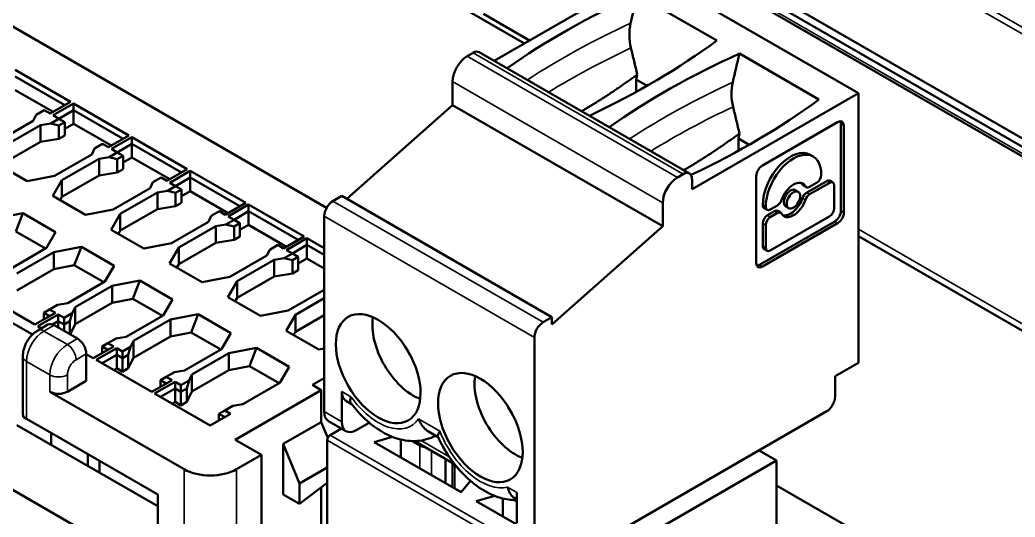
# Model space of a CAD drawing. Header units: millimetres. Extents: x 3137 to 5094, y 789 to 1822.
# Drawn here: x 4130.54 to 4154.65, y 1612.77 to 1624.82 of the extents above; entities that cross this region are included whole.
import ezdxf

# ---------------------------------------------------------------- set-up
doc = ezdxf.new("R2010")
doc.units = ezdxf.units.MM
doc.header["$LTSCALE"] = 1.8
doc.layers.add('외형선(ISO)', color=7, linetype='Continuous', lineweight=50)
doc.layers.add('좁은 외형선(ISO)', color=7, linetype='Continuous', lineweight=35)

msp = doc.modelspace()

# ---------------------------------------------------------------- linework, layer by layer
at = {"layer": '외형선(ISO)'}
for p, q in [((4142.764, 1624.254), (4130.98, 1631.057)), ((4146.82, 1626.367), (4159.908, 1618.811)), ((4146.997, 1626.469), (4160.085, 1618.913)), ((4159.946, 1618.558), (4146.866, 1626.11)), ((4142.032, 1623.831), (4145.763, 1625.985)), ((4145.763, 1625.985), (4150.854, 1623.046)), ((4145.496, 1625.434), (4147.424, 1624.321)), ((4129.57, 1625.12), (4137.973, 1620.269)), ((4142.889, 1624.326), (4141.773, 1624.97)), ((4141.379, 1623.944), (4141.52, 1624.026)), ((4141.67, 1624.041), (4146.761, 1621.101)), ((4147.971, 1624.005), (4149.899, 1622.892)), ((4131.769, 1622.838), (4130.426, 1623.613)), ((4131.628, 1622.756), (4130.426, 1623.45)), ((4145.473, 1623.377), (4145.499, 1623.502)), ((4141.025, 1622.76), (4141.025, 1623.332)), ((4145.473, 1623.079), (4145.473, 1623.377)), ((4145.734, 1623.226), (4145.473, 1623.377)), ((4131.345, 1622.593), (4130.426, 1623.123)), ((4146.824, 1620.719), (4150.854, 1623.046)), ((4150.854, 1623.046), (4150.854, 1616.514)), ((4131.274, 1622.552), (4131.769, 1622.838)), ((4131.84, 1622.797), (4131.345, 1622.511)), ((4133.184, 1622.021), (4131.84, 1622.797)), ((4131.84, 1622.797), (4131.84, 1622.634)), ((4138.46, 1620.485), (4141.025, 1622.76)), ((4146.117, 1619.821), (4141.025, 1622.76)), ((4130.868, 1622.378), (4130.937, 1622.52)), ((4130.937, 1622.52), (4131.133, 1622.634)), ((4131.133, 1622.634), (4131.274, 1622.552)), ((4131.486, 1622.429), (4131.29, 1622.316)), ((4131.345, 1622.511), (4131.486, 1622.429)), ((4131.84, 1622.634), (4131.486, 1622.429)), ((4131.486, 1622.429), (4131.628, 1622.348)), ((4131.84, 1622.634), (4131.84, 1622.307)), ((4133.042, 1621.939), (4131.84, 1622.634)), ((4130.868, 1622.378), (4129.97, 1621.86)), ((4130.147, 1621.758), (4131.045, 1622.276)), ((4131.29, 1622.316), (4131.045, 1622.276)), ((4131.045, 1622.276), (4131.045, 1621.868)), ((4131.29, 1622.316), (4131.486, 1622.266)), ((4131.628, 1622.348), (4131.486, 1622.266)), ((4131.486, 1622.266), (4131.486, 1621.939)), ((4131.628, 1622.348), (4131.628, 1622.021)), ((4131.84, 1622.307), (4131.628, 1622.184)), ((4132.759, 1621.776), (4131.84, 1622.307)), ((4148.528, 1621.295), (4150.352, 1622.347)), ((4150.43, 1622.302), (4150.43, 1620.197)), ((4150.501, 1622.261), (4150.501, 1620.156)), ((4131.628, 1622.021), (4131.486, 1621.939)), ((4132.689, 1621.735), (4133.184, 1622.021)), ((4133.254, 1621.98), (4132.759, 1621.695)), ((4134.598, 1621.205), (4133.254, 1621.98)), ((4133.254, 1621.98), (4133.254, 1621.817)), ((4147.948, 1621.948), (4147.974, 1622.073)), ((4147.948, 1621.65), (4147.948, 1621.948)), ((4148.209, 1621.797), (4147.948, 1621.948)), ((4130.147, 1621.35), (4131.045, 1621.868)), ((4131.486, 1621.939), (4131.045, 1621.868)), ((4132.351, 1621.704), (4132.547, 1621.817)), ((4132.547, 1621.817), (4132.689, 1621.735)), ((4133.254, 1621.817), (4132.901, 1621.613)), ((4133.254, 1621.817), (4133.254, 1621.49)), ((4134.456, 1621.123), (4133.254, 1621.817)), ((4132.282, 1621.562), (4131.384, 1621.043)), ((4132.282, 1621.562), (4132.351, 1621.704)), ((4132.704, 1621.499), (4132.459, 1621.46)), ((4132.901, 1621.613), (4132.704, 1621.499)), ((4132.704, 1621.499), (4132.901, 1621.45)), ((4132.759, 1621.695), (4132.901, 1621.613)), ((4132.901, 1621.613), (4133.042, 1621.531)), ((4133.042, 1621.531), (4132.901, 1621.45)), ((4133.042, 1621.531), (4133.042, 1621.205)), ((4133.254, 1621.49), (4133.042, 1621.368)), ((4134.173, 1620.96), (4133.254, 1621.49)), ((4149.687, 1621.554), (4149.757, 1621.513)), ((4130.716, 1620.915), (4129.924, 1621.372)), ((4131.561, 1620.941), (4132.459, 1621.46)), ((4132.459, 1621.46), (4132.459, 1621.052)), ((4132.901, 1621.45), (4132.901, 1621.123)), ((4131.384, 1621.043), (4130.716, 1620.915)), ((4131.561, 1620.533), (4132.459, 1621.052)), ((4132.901, 1621.123), (4132.459, 1621.052)), ((4133.042, 1621.205), (4132.901, 1621.123)), ((4133.765, 1620.887), (4133.961, 1621.001)), ((4133.961, 1621.001), (4134.103, 1620.919)), ((4134.103, 1620.919), (4134.598, 1621.205)), ((4134.668, 1621.164), (4134.173, 1620.878)), ((4134.668, 1621.001), (4134.315, 1620.796)), ((4136.012, 1620.388), (4134.668, 1621.164)), ((4134.668, 1621.164), (4134.668, 1621.001)), ((4134.668, 1621.001), (4134.668, 1620.674)), ((4135.871, 1620.306), (4134.668, 1621.001)), ((4146.47, 1621.005), (4146.611, 1621.086)), ((4148.379, 1618.931), (4148.379, 1621.037)), ((4149.954, 1621.067), (4149.954, 1621.078)), ((4131.338, 1620.556), (4131.561, 1620.941)), ((4131.561, 1620.941), (4131.561, 1620.533)), ((4133.696, 1620.745), (4132.798, 1620.227)), ((4133.696, 1620.745), (4133.765, 1620.887)), ((4134.315, 1620.796), (4134.118, 1620.683)), ((4134.173, 1620.878), (4134.315, 1620.796)), ((4134.315, 1620.796), (4134.456, 1620.715)), ((4146.824, 1620.964), (4146.824, 1620.719)), ((4149.523, 1620.809), (4149.594, 1620.768)), ((4149.602, 1620.637), (4150.088, 1620.917)), ((4150.159, 1620.876), (4149.673, 1620.596)), ((4149.673, 1620.776), (4149.842, 1620.874)), ((4150.167, 1620.925), (4150.238, 1620.884)), ((4150.271, 1620.259), (4150.271, 1620.812)), ((4132.13, 1620.098), (4131.338, 1620.556)), ((4131.515, 1620.453), (4131.561, 1620.533)), ((4132.975, 1620.125), (4133.873, 1620.643)), ((4134.118, 1620.683), (4133.873, 1620.643)), ((4133.873, 1620.643), (4133.873, 1620.235)), ((4134.118, 1620.683), (4134.315, 1620.633)), ((4134.456, 1620.715), (4134.315, 1620.633)), ((4134.315, 1620.633), (4134.315, 1620.306)), ((4134.456, 1620.715), (4134.456, 1620.388)), ((4134.668, 1620.674), (4134.456, 1620.551)), ((4135.588, 1620.143), (4134.668, 1620.674)), ((4138.126, 1620.433), (4138.338, 1620.556)), ((4143.43, 1617.616), (4138.338, 1620.556)), ((4149.325, 1620.699), (4149.396, 1620.658)), ((4134.315, 1620.306), (4133.873, 1620.235)), ((4134.456, 1620.388), (4134.315, 1620.306)), ((4135.517, 1620.102), (4136.012, 1620.388)), ((4136.083, 1620.347), (4135.588, 1620.062)), ((4137.426, 1619.572), (4136.083, 1620.347)), ((4136.083, 1620.347), (4136.083, 1620.184)), ((4146.117, 1619.821), (4146.117, 1620.392)), ((4148.538, 1620.342), (4148.538, 1620.332)), ((4148.609, 1620.301), (4148.609, 1620.291)), ((4148.721, 1620.226), (4148.891, 1620.324)), ((4149.097, 1620.303), (4149.167, 1620.262)), ((4129.949, 1620.011), (4130.617, 1620.139)), ((4130.447, 1619.698), (4130.617, 1620.139)), ((4130.617, 1620.139), (4131.409, 1619.682)), ((4132.798, 1620.227), (4132.13, 1620.098)), ((4132.752, 1619.739), (4132.975, 1620.125)), ((4132.975, 1619.717), (4133.873, 1620.235)), ((4132.975, 1620.125), (4132.975, 1619.717)), ((4135.11, 1619.929), (4135.179, 1620.071)), ((4135.179, 1620.071), (4135.376, 1620.184)), ((4135.376, 1620.184), (4135.517, 1620.102)), ((4135.588, 1620.062), (4135.729, 1619.98)), ((4136.083, 1620.184), (4135.729, 1619.98)), ((4136.083, 1620.184), (4136.083, 1619.857)), ((4137.285, 1619.49), (4136.083, 1620.184)), ((4137.914, 1615.33), (4137.914, 1620.066)), ((4148.571, 1620.259), (4148.642, 1620.218)), ((4148.65, 1620.087), (4148.82, 1620.185)), ((4148.891, 1620.144), (4148.721, 1620.046)), ((4148.721, 1619.235), (4150.159, 1620.066)), ((4148.899, 1620.193), (4148.97, 1620.152)), ((4135.11, 1619.929), (4134.212, 1619.41)), ((4134.389, 1619.308), (4135.287, 1619.827)), ((4135.533, 1619.866), (4135.287, 1619.827)), ((4135.287, 1619.827), (4135.287, 1619.419)), ((4135.729, 1619.98), (4135.533, 1619.866)), ((4135.533, 1619.866), (4135.729, 1619.817)), ((4135.729, 1619.98), (4135.871, 1619.898)), ((4135.871, 1619.898), (4135.729, 1619.817)), ((4135.729, 1619.817), (4135.729, 1619.49)), ((4135.871, 1619.898), (4135.871, 1619.572)), ((4136.083, 1619.857), (4135.871, 1619.735)), ((4137.002, 1619.327), (4136.083, 1619.857)), ((4143.43, 1617.438), (4146.117, 1619.821)), ((4148.458, 1618.886), (4150.281, 1619.939)), ((4150.352, 1619.898), (4148.528, 1618.845)), ((4148.538, 1619.341), (4148.538, 1619.893)), ((4148.609, 1619.852), (4148.609, 1619.3)), ((4130.447, 1619.698), (4131.165, 1619.284)), ((4131.409, 1619.682), (4131.186, 1619.296)), ((4133.544, 1619.282), (4132.752, 1619.739)), ((4132.929, 1619.637), (4132.975, 1619.717)), ((4135.871, 1619.572), (4135.729, 1619.49)), ((4136.931, 1619.286), (4137.426, 1619.572)), ((4160.117, 1614.235), (4150.854, 1619.583)), ((4131.186, 1619.296), (4130.288, 1618.778)), ((4131.363, 1619.194), (4132.031, 1619.323)), ((4131.861, 1618.882), (4132.031, 1619.323)), ((4132.031, 1619.323), (4132.823, 1618.865)), ((4134.212, 1619.41), (4133.544, 1619.282)), ((4134.166, 1618.923), (4134.389, 1619.308)), ((4134.389, 1618.9), (4135.287, 1619.419)), ((4134.389, 1619.308), (4134.389, 1618.9)), ((4135.729, 1619.49), (4135.287, 1619.419)), ((4136.593, 1619.254), (4136.79, 1619.368)), ((4136.79, 1619.368), (4136.931, 1619.286)), ((4137.497, 1619.531), (4137.002, 1619.245)), ((4137.497, 1619.368), (4137.143, 1619.163)), ((4137.914, 1619.29), (4137.497, 1619.531)), ((4137.497, 1619.531), (4137.497, 1619.368)), ((4137.497, 1619.368), (4137.497, 1619.041)), ((4137.914, 1619.127), (4137.497, 1619.368)), ((4130.465, 1618.676), (4131.363, 1619.194)), ((4131.363, 1619.194), (4131.363, 1618.786)), ((4136.525, 1619.112), (4135.627, 1618.594)), ((4136.525, 1619.112), (4136.593, 1619.254)), ((4137.143, 1619.163), (4136.947, 1619.05)), ((4137.002, 1619.245), (4137.143, 1619.163)), ((4137.143, 1619.163), (4137.285, 1619.082)), ((4137.285, 1619.082), (4137.143, 1619)), ((4137.285, 1619.082), (4137.285, 1618.755)), ((4148.571, 1619.268), (4148.642, 1619.228)), ((4131.363, 1618.786), (4131.861, 1618.882)), ((4131.861, 1618.882), (4132.579, 1618.467)), ((4132.823, 1618.865), (4132.6, 1618.48)), ((4134.958, 1618.465), (4134.166, 1618.923)), ((4134.343, 1618.82), (4134.389, 1618.9)), ((4135.803, 1618.492), (4136.701, 1619.01)), ((4136.947, 1619.05), (4136.701, 1619.01)), ((4136.701, 1619.01), (4136.701, 1618.602)), ((4136.947, 1619.05), (4137.143, 1619)), ((4137.143, 1619), (4137.143, 1618.674)), ((4137.497, 1619.041), (4137.285, 1618.918)), ((4137.914, 1618.8), (4137.497, 1619.041)), ((4130.465, 1618.267), (4131.363, 1618.786)), ((4135.627, 1618.594), (4134.958, 1618.465)), ((4135.803, 1618.084), (4136.701, 1618.602)), ((4137.143, 1618.674), (4136.701, 1618.602)), ((4137.285, 1618.755), (4137.143, 1618.674)), ((4132.6, 1618.48), (4131.702, 1617.961)), ((4131.879, 1617.859), (4132.777, 1618.378)), ((4132.777, 1618.378), (4133.445, 1618.506)), ((4132.777, 1618.378), (4132.777, 1617.969)), ((4133.275, 1618.065), (4133.445, 1618.506)), ((4133.445, 1618.506), (4134.237, 1618.049)), ((4135.581, 1618.106), (4135.803, 1618.492)), ((4135.803, 1618.492), (4135.803, 1618.084)), ((4129.563, 1618.216), (4130.907, 1617.441)), ((4136.373, 1617.649), (4135.581, 1618.106)), ((4137.914, 1618.282), (4137.041, 1617.777)), ((4131.26, 1617.808), (4131.457, 1617.921)), ((4131.457, 1617.921), (4131.702, 1617.961)), ((4131.879, 1617.859), (4131.81, 1617.717)), ((4131.879, 1617.451), (4132.777, 1617.969)), ((4131.879, 1617.859), (4131.879, 1617.451)), ((4132.777, 1617.969), (4133.275, 1618.065)), ((4133.275, 1618.065), (4133.993, 1617.651)), ((4134.237, 1618.049), (4134.014, 1617.663)), ((4135.757, 1618.004), (4135.803, 1618.084)), ((4137.218, 1617.675), (4137.914, 1618.077)), ((4130.907, 1617.441), (4131.402, 1617.726)), ((4131.472, 1617.686), (4130.977, 1617.4)), ((4131.26, 1617.808), (4131.119, 1617.726)), ((4131.119, 1617.726), (4131.119, 1617.563)), ((4131.26, 1617.645), (4131.119, 1617.726)), ((4131.402, 1617.726), (4131.26, 1617.808)), ((4131.614, 1617.604), (4131.472, 1617.686)), ((4131.472, 1617.686), (4131.472, 1617.522)), ((4131.81, 1617.717), (4131.614, 1617.604)), ((4131.81, 1617.717), (4131.755, 1617.522)), ((4134.014, 1617.663), (4133.116, 1617.145)), ((4134.191, 1617.561), (4134.859, 1617.69)), ((4134.69, 1617.249), (4134.859, 1617.69)), ((4134.859, 1617.69), (4135.651, 1617.232)), ((4137.041, 1617.777), (4136.373, 1617.649)), ((4136.995, 1617.29), (4137.218, 1617.675)), ((4137.218, 1617.675), (4137.218, 1617.267)), ((4137.218, 1617.267), (4137.914, 1617.669)), ((4143.217, 1617.494), (4143.43, 1617.616)), ((4143.43, 1617.616), (4143.43, 1617.438)), ((4130.847, 1617.198), (4130.242, 1617.547)), ((4130.976, 1617.296), (4131.223, 1617.439)), ((4130.977, 1617.4), (4131.066, 1617.348)), ((4131.472, 1617.522), (4131.334, 1617.443)), ((4131.373, 1617.424), (4131.939, 1617.098)), ((4131.472, 1617.522), (4131.472, 1617.367)), ((4131.614, 1617.441), (4131.472, 1617.522)), ((4131.614, 1617.604), (4131.614, 1617.441)), ((4131.755, 1617.522), (4131.614, 1617.441)), ((4131.614, 1617.441), (4131.614, 1617.285)), ((4131.755, 1617.522), (4131.755, 1617.204)), ((4131.879, 1617.451), (4131.758, 1617.202)), ((4133.293, 1617.043), (4134.191, 1617.561)), ((4134.191, 1617.561), (4134.191, 1617.153)), ((4132.871, 1617.105), (4133.116, 1617.145)), ((4133.293, 1616.634), (4134.191, 1617.153)), ((4134.191, 1617.153), (4134.69, 1617.249)), ((4134.69, 1617.249), (4135.407, 1616.834)), ((4135.651, 1617.232), (4135.429, 1616.847)), ((4137.787, 1616.832), (4136.995, 1617.29)), ((4137.172, 1617.187), (4137.218, 1617.267)), ((4143.005, 1612.391), (4143.005, 1617.126)), ((4132.321, 1616.624), (4132.816, 1616.91)), ((4132.674, 1616.992), (4132.533, 1616.91)), ((4132.533, 1616.91), (4132.533, 1616.747)), ((4132.674, 1616.828), (4132.533, 1616.91)), ((4132.674, 1616.992), (4132.871, 1617.105)), ((4132.816, 1616.91), (4132.674, 1616.992)), ((4133.224, 1616.901), (4133.028, 1616.787)), ((4133.224, 1616.901), (4133.169, 1616.706)), ((4133.293, 1617.043), (4133.224, 1616.901)), ((4133.293, 1617.043), (4133.293, 1616.634)), ((4130.614, 1615.281), (4130.614, 1616.669)), ((4132.151, 1616.077), (4132.151, 1616.73)), ((4132.151, 1616.722), (4132.321, 1616.624)), ((4132.887, 1616.869), (4132.392, 1616.583)), ((4132.887, 1616.706), (4132.533, 1616.502)), ((4133.028, 1616.787), (4132.887, 1616.869)), ((4132.887, 1616.869), (4132.887, 1616.706)), ((4132.887, 1616.706), (4132.887, 1616.379)), ((4133.028, 1616.624), (4132.887, 1616.706)), ((4133.028, 1616.787), (4133.028, 1616.624)), ((4133.169, 1616.706), (4133.028, 1616.624)), ((4133.169, 1616.706), (4133.169, 1616.379)), ((4135.429, 1616.847), (4134.531, 1616.328)), ((4134.707, 1616.226), (4135.605, 1616.745)), ((4135.605, 1616.745), (4136.274, 1616.873)), ((4135.605, 1616.745), (4135.605, 1616.336)), ((4136.104, 1616.432), (4136.274, 1616.873)), ((4136.274, 1616.873), (4137.066, 1616.416)), ((4137.914, 1616.857), (4137.787, 1616.832)), ((4139.9, 1616.869), (4139.992, 1616.709)), ((4132.392, 1616.583), (4133.735, 1615.808)), ((4133.028, 1616.624), (4133.028, 1616.298)), ((4133.293, 1616.634), (4133.169, 1616.379)), ((4135.605, 1616.336), (4136.104, 1616.432)), ((4136.104, 1616.432), (4136.822, 1616.018)), ((4137.066, 1616.416), (4136.843, 1616.03)), ((4150.854, 1616.514), (4150.288, 1616.187)), ((4132.887, 1616.379), (4132.816, 1616.338)), ((4133.028, 1616.298), (4132.887, 1616.379)), ((4133.169, 1616.379), (4133.028, 1616.298)), ((4134.089, 1616.175), (4133.947, 1616.093)), ((4134.089, 1616.175), (4134.285, 1616.288)), ((4134.23, 1616.093), (4134.089, 1616.175)), ((4134.285, 1616.288), (4134.531, 1616.328)), ((4134.707, 1616.226), (4134.639, 1616.084)), ((4134.707, 1615.818), (4135.605, 1616.336)), ((4134.707, 1616.226), (4134.707, 1615.818)), ((4150.288, 1616.187), (4150.288, 1615.697)), ((4131.692, 1615.812), (4132.151, 1616.077)), ((4133.735, 1615.808), (4134.23, 1616.093)), ((4134.301, 1616.053), (4133.806, 1615.767)), ((4133.947, 1616.093), (4133.947, 1615.93)), ((4134.089, 1616.012), (4133.947, 1616.093)), ((4134.442, 1615.971), (4134.301, 1616.053)), ((4134.301, 1616.053), (4134.301, 1615.889)), ((4134.639, 1616.084), (4134.442, 1615.971)), ((4134.442, 1615.971), (4134.442, 1615.808)), ((4134.639, 1616.084), (4134.584, 1615.889)), ((4136.843, 1616.03), (4135.945, 1615.512)), ((4137.914, 1616.138), (4137.631, 1615.975)), ((4137.631, 1615.975), (4137.843, 1615.853)), ((4134.52, 1613.934), (4131.267, 1615.812)), ((4133.806, 1615.767), (4135.149, 1614.991)), ((4134.301, 1615.889), (4133.947, 1615.685)), ((4134.442, 1615.808), (4134.301, 1615.889)), ((4134.301, 1615.889), (4134.301, 1615.563)), ((4134.584, 1615.889), (4134.442, 1615.808)), ((4134.442, 1615.808), (4134.442, 1615.481)), ((4134.584, 1615.889), (4134.584, 1615.563)), ((4134.707, 1615.818), (4134.584, 1615.563)), ((4137.843, 1615.853), (4135.757, 1614.648)), ((4137.843, 1615.853), (4137.843, 1615.077)), ((4138.338, 1615.085), (4138.338, 1615.82)), ((4134.301, 1615.563), (4134.23, 1615.522)), ((4134.442, 1615.481), (4134.301, 1615.563)), ((4134.584, 1615.563), (4134.442, 1615.481)), ((4135.503, 1615.359), (4135.699, 1615.472)), ((4135.699, 1615.472), (4135.945, 1615.512)), ((4138.576, 1615.513), (4138.442, 1615.591)), ((4142.374, 1615.44), (4142.467, 1615.28)), ((4130.624, 1615.203), (4130.624, 1615.236)), ((4130.624, 1615.203), (4130.702, 1615.158)), ((4135.149, 1614.991), (4135.644, 1615.277)), ((4135.503, 1615.359), (4135.361, 1615.277)), ((4135.503, 1615.195), (4135.361, 1615.277)), ((4135.361, 1615.277), (4135.361, 1615.114)), ((4135.644, 1615.277), (4135.503, 1615.359)), ((4150.076, 1615.33), (4144.561, 1612.146)), ((4133.884, 1613.036), (4130.472, 1615.005)), ((4130.702, 1615.158), (4131.479, 1614.709)), ((4137.843, 1615.077), (4136.924, 1614.546)), ((4137.843, 1615.077), (4137.999, 1614.693)), ((4138.018, 1615.101), (4138.442, 1614.856)), ((4139.005, 1615.062), (4138.692, 1614.881)), ((4131.303, 1614.811), (4131.303, 1614.526)), ((4138.333, 1614.919), (4138.056, 1614.758)), ((4139.571, 1614.717), (4139.123, 1614.591)), ((4140.676, 1614.709), (4140.441, 1614.845)), ((4133.884, 1613.321), (4131.479, 1614.709)), ((4136.394, 1614.281), (4135.757, 1614.648)), ((4136.924, 1614.546), (4136.924, 1613.321)), ((4137.313, 1613.587), (4136.924, 1614.546)), ((4137.985, 1612.105), (4137.985, 1614.636)), ((4139.123, 1614.591), (4141.23, 1613.374)), ((4139.77, 1614.217), (4139.77, 1614.653)), ((4140.233, 1614.505), (4140.043, 1614.615)), ((4140.108, 1614.615), (4141.071, 1614.059)), ((4132.187, 1614.301), (4132.187, 1614.015)), ((4136.394, 1614.281), (4135.793, 1613.934)), ((4136.394, 1612.484), (4136.394, 1614.281)), ((4148.45, 1614.391), (4148.874, 1614.146)), ((4134.237, 1611.198), (4129.093, 1614.168)), ((4132.469, 1614.138), (4132.469, 1613.852)), ((4140.849, 1613.595), (4140.849, 1614.187)), ((4141.023, 1614.087), (4141.023, 1613.494)), ((4141.127, 1613.989), (4141.082, 1614.015)), ((4143.995, 1611.329), (4148.874, 1614.146)), ((4148.874, 1614.146), (4148.874, 1606.634)), ((4137.985, 1613.975), (4137.313, 1613.587)), ((4137.313, 1613.097), (4137.985, 1613.604)), ((4137.313, 1613.587), (4137.313, 1613.097)), ((4141.23, 1613.374), (4141.461, 1613.649)), ((4148.874, 1613.542), (4152.127, 1611.664)), ((4133.884, 1613.321), (4133.884, 1612.056)), ((4136.924, 1613.321), (4137.313, 1613.097)), ((4137.843, 1613.497), (4137.843, 1612.546)), ((4141.598, 1613.162), (4142.046, 1613.288)), ((4142.581, 1613.37), (4142.581, 1612.636)), ((4142.583, 1612.594), (4141.598, 1613.162)), ((4142.245, 1612.789), (4142.245, 1613.224)), ((4142.518, 1613.186), (4142.581, 1613.15)), ((4142.581, 1613.201), (4142.536, 1613.227))]:
    msp.add_line(p, q, dxfattribs=at)
for centre, major_axis, ratio, start_param, end_param in [((4157.826, 1616.342), (-20, 0), 0.57735, 5.376697, 5.59774), ((4157.826, 1608.981), (-13.016, -69.532), 0.218386, 4.514556, 4.524759), ((4146.048, 1624.33), (-0.213, 0.99), 0.718086, 0.992119, 1.603505), ((4131.677, 1631.439), (20, 0), 0.57735, 5.397834, 5.618878), ((4141.379, 1623.536), (-0.25, -0.433), 0.57735, 3.926991, 5.497787), ((4141.52, 1623.781), (0.15, 0.26), 0.57735, 0, 0.785398), ((4160.301, 1614.914), (-20, 0), 0.57735, 5.376697, 5.59774), ((4160.301, 1607.552), (-13.016, -69.532), 0.218386, 4.514556, 4.524759), ((4148.522, 1622.901), (-0.213, 0.99), 0.718086, 0.992119, 1.603505), ((4134.152, 1630.011), (20, 0), 0.57735, 5.396921, 5.618878), ((4150.352, 1622.175), (0.105, 0.183), 0.57735, 5.497787, 7.068583), ((4150.281, 1622.216), (0.105, 0.183), 0.57735, 5.497787, 5.941106), ((4149.211, 1620.73), (0.476, 0.824), 0.57735, 0, 2.356194), ((4149.282, 1620.689), (0.476, 0.824), 0.57735, 5.497787, 8.63938), ((4148.528, 1621.123), (-0.105, -0.183), 0.57735, 3.926991, 5.497787), ((4146.47, 1620.596), (-0.25, -0.433), 0.57735, 3.926991, 5.497787), ((4146.611, 1620.841), (0.15, 0.26), 0.57735, 5.497787, 7.068583), ((4149.842, 1621.003), (0.079, 0.137), 0.57735, 3.926991, 5.497787), ((4149.282, 1620.46), (0.228, 0.396), 0.57735, 5.949564, 8.187603), ((4149.211, 1620.501), (0.228, 0.396), 0.57735, 5.949564, 6.127739), ((4149.602, 1620.946), (-0.079, -0.137), 0.57735, 5.949564, 6.283185), ((4149.673, 1620.905), (-0.079, -0.137), 0.57735, 5.949564, 7.068583), ((4150.088, 1620.788), (0.079, 0.137), 0.57735, 0, 0.785398), ((4150.159, 1620.747), (0.079, 0.137), 0.57735, 5.497787, 7.068583), ((4149.211, 1620.501), (-0.228, -0.396), 0.57735, 0.155447, 1.904417), ((4149.211, 1620.501), (0.114, 0.198), 0.57735, 0, 3.141593), ((4149.602, 1620.507), (-0.079, -0.137), 0.57735, 3.926991, 5.04601), ((4149.673, 1620.467), (-0.079, -0.137), 0.57735, 3.926991, 5.04601), ((4138.126, 1620.188), (-0.15, -0.26), 0.57735, 3.926991, 5.497787), ((4148.65, 1620.396), (-0.079, -0.137), 0.57735, 5.497787, 6.283185), ((4148.721, 1620.355), (-0.079, -0.137), 0.57735, 5.497787, 7.068583), ((4148.891, 1620.453), (0.079, 0.137), 0.57735, 3.926991, 5.04601), ((4149.282, 1620.46), (-0.228, -0.396), 0.57735, 5.949564, 8.187603), ((4148.65, 1619.958), (-0.079, -0.137), 0.57735, 3.926991, 5.497787), ((4148.721, 1619.917), (-0.079, -0.137), 0.57735, 3.926991, 5.497787), ((4148.82, 1620.056), (0.079, 0.137), 0.57735, 0, 0.785398), ((4148.891, 1620.015), (0.079, 0.137), 0.57735, 5.949564, 7.068583), ((4150.159, 1620.195), (0.079, 0.137), 0.57735, 3.926991, 5.497787), ((4150.281, 1620.111), (0.105, 0.183), 0.57735, 3.926991, 5.497787), ((4150.352, 1620.07), (0.105, 0.183), 0.57735, 3.926991, 5.497787), ((4148.65, 1619.405), (-0.079, -0.137), 0.57735, 5.497787, 6.283185), ((4148.721, 1619.365), (-0.079, -0.137), 0.57735, 5.497787, 7.068583), ((4148.528, 1619.017), (-0.105, -0.183), 0.57735, 5.497787, 7.068583), ((4148.458, 1619.058), (-0.105, -0.183), 0.57735, 0.342079, 0.785398), ((4140.071, 1616.861), (-0.7, 1.212), 0.57735, 0.613952, 2.52764), ((4131.373, 1617.179), (-0.15, 0.26), 0.57735, 5.497787, 6.283185), ((4143.217, 1617.249), (-0.15, -0.26), 0.57735, 3.926991, 5.497787), ((4131.939, 1616.853), (0.15, -0.26), 0.57735, 0.785398, 2.356194), ((4142.546, 1615.432), (-0.7, 1.212), 0.57735, 0.613952, 2.52764), ((4131.479, 1615.934), (-0.3, 0), 0.57735, 0.785398, 2.356194), ((4138.692, 1616.024), (-0.25, -0.433), 0.57735, 5.497787, 6.283185), ((4150.076, 1615.575), (0.15, 0.26), 0.57735, 3.926991, 5.497787), ((4130.914, 1615.281), (-0.3, 0), 0.57735, 0, 0.261799), ((4138.268, 1615.534), (-0.25, -0.433), 0.57735, 5.497787, 6.283185), ((4138.692, 1615.289), (-0.25, -0.433), 0.57735, 5.497787, 7.068583), ((4138.056, 1614.677), (-0.05, -0.0866), 0.57735, 3.926991, 5.497787), ((4140.375, 1614.587), (0.2, 0), 0.57735, 3.926991, 4.616874), ((4141.223, 1614.097), (-0.2, 0), 0.57735, 0.095515, 0.785398), ((4135.156, 1614.301), (0.9, 0), 0.57735, 3.926991, 5.497787)]:
    msp.add_ellipse(centre, major_axis=major_axis, ratio=ratio, start_param=start_param, end_param=end_param, dxfattribs=at)
for centre, major_axis in [((4149.282, 1620.46), (-0.114, -0.198)), ((4139.222, 1616.371), (-0.725, 1.256)), ((4141.697, 1614.942), (-0.725, 1.256))]:
    msp.add_ellipse(centre, major_axis=major_axis, ratio=0.57735, dxfattribs=at)
for points, knots in [([(4145.344, 1624.145), (4145.357, 1624.091), (4145.37, 1624.037), (4145.383, 1623.984), (4145.396, 1623.93), (4145.408, 1623.877), (4145.421, 1623.823), (4145.434, 1623.77), (4145.447, 1623.716), (4145.46, 1623.662), (4145.473, 1623.609), (4145.486, 1623.555), (4145.499, 1623.502)], [27.3487746, 27.3487746, 27.3487746, 27.3487746, 27.5141397, 27.5141397, 27.5141397, 27.6795053, 27.6795053, 27.6795053, 27.8448716, 27.8448716, 27.8448716, 28.0102384, 28.0102384, 28.0102384, 28.0102384]), ([(4147.819, 1622.716), (4147.832, 1622.662), (4147.845, 1622.609), (4147.858, 1622.555), (4147.87, 1622.501), (4147.883, 1622.448), (4147.896, 1622.394), (4147.909, 1622.341), (4147.922, 1622.287), (4147.935, 1622.234), (4147.948, 1622.18), (4147.961, 1622.126), (4147.974, 1622.073)], [27.3487746, 27.3487746, 27.3487746, 27.3487746, 27.5141397, 27.5141397, 27.5141397, 27.6795053, 27.6795053, 27.6795053, 27.8448716, 27.8448716, 27.8448716, 28.0102384, 28.0102384, 28.0102384, 28.0102384]), ([(4130.976, 1617.296), (4130.93, 1617.27), (4130.89, 1617.238), (4130.817, 1617.169), (4130.785, 1617.131), (4130.727, 1617.05), (4130.703, 1617.007), (4130.661, 1616.917), (4130.644, 1616.87), (4130.621, 1616.772), (4130.614, 1616.722), (4130.614, 1616.669)], [6.283185, 6.283185, 6.283185, 6.283185, 6.597345, 6.597345, 6.911504, 6.911504, 7.225663, 7.225663, 7.539822, 7.539822, 7.853982, 7.853982, 7.853982, 7.853982]), ([(4138.563, 1615.69), (4138.559, 1615.679), (4138.556, 1615.669), (4138.554, 1615.659), (4138.551, 1615.648), (4138.549, 1615.638), (4138.548, 1615.629), (4138.547, 1615.619), (4138.546, 1615.61), (4138.546, 1615.601), (4138.546, 1615.592), (4138.546, 1615.584), (4138.547, 1615.576), (4138.548, 1615.568), (4138.55, 1615.561), (4138.552, 1615.554), (4138.554, 1615.547), (4138.557, 1615.541), (4138.561, 1615.535), (4138.562, 1615.532), (4138.564, 1615.529), (4138.566, 1615.526)], [0, 0, 0, 0, 0.0500439, 0.0500439, 0.0500439, 0.1003298, 0.1003298, 0.1003298, 0.1506336, 0.1506336, 0.1506336, 0.2007383, 0.2007383, 0.2007383, 0.2507413, 0.2507413, 0.2507413, 0.3010207, 0.3010207, 0.3010207, 0.3259682, 0.3259682, 0.3259682, 0.3259682]), ([(4138.566, 1615.526), (4138.669, 1615.392), (4138.781, 1615.266), (4139.021, 1615.042), (4139.149, 1614.943), (4139.418, 1614.779), (4139.56, 1614.713), (4139.857, 1614.627), (4140.012, 1614.606), (4140.32, 1614.629), (4140.473, 1614.672), (4140.609, 1614.747), (4140.609, 1614.747), (4140.61, 1614.747)], [2.570912, 2.570912, 2.570912, 2.570912, 2.842128, 2.842128, 3.113344, 3.113344, 3.384559, 3.384559, 3.655775, 3.655775, 3.915873, 3.915873, 3.916819, 3.916819, 3.916819, 3.916819]), ([(4140.441, 1614.845), (4140.436, 1614.848), (4140.432, 1614.85), (4140.428, 1614.853), (4140.415, 1614.861), (4140.403, 1614.869), (4140.392, 1614.879), (4140.38, 1614.888), (4140.369, 1614.898), (4140.358, 1614.908), (4140.347, 1614.919), (4140.336, 1614.93), (4140.326, 1614.942), (4140.316, 1614.953), (4140.306, 1614.966), (4140.296, 1614.978), (4140.287, 1614.991), (4140.278, 1615.004), (4140.269, 1615.018), (4140.26, 1615.032), (4140.252, 1615.046), (4140.244, 1615.061), (4140.236, 1615.075), (4140.229, 1615.09), (4140.222, 1615.105), (4140.215, 1615.121), (4140.208, 1615.136), (4140.202, 1615.152)], [0.5832526, 0.5832526, 0.5832526, 0.5832526, 0.6016391, 0.6016391, 0.6016391, 0.6542184, 0.6542184, 0.6542184, 0.7068174, 0.7068174, 0.7068174, 0.759171, 0.759171, 0.759171, 0.8114111, 0.8114111, 0.8114111, 0.8636676, 0.8636676, 0.8636676, 0.9158958, 0.9158958, 0.9158958, 0.9682186, 0.9682186, 0.9682186, 1.0204727, 1.0204727, 1.0204727, 1.0204727]), ([(4140.671, 1614.72), (4140.67, 1614.723), (4140.669, 1614.726), (4140.668, 1614.729), (4140.667, 1614.734), (4140.667, 1614.739), (4140.667, 1614.745), (4140.668, 1614.75), (4140.669, 1614.756), (4140.67, 1614.763), (4140.672, 1614.769), (4140.674, 1614.776), (4140.677, 1614.783), (4140.68, 1614.79), (4140.683, 1614.797), (4140.687, 1614.805), (4140.691, 1614.813), (4140.695, 1614.821), (4140.7, 1614.829), (4140.706, 1614.837), (4140.711, 1614.846), (4140.717, 1614.855)], [0.6696626, 0.6696626, 0.6696626, 0.6696626, 0.7057633, 0.7057633, 0.7057633, 0.7581259, 0.7581259, 0.7581259, 0.8103638, 0.8103638, 0.8103638, 0.8626229, 0.8626229, 0.8626229, 0.9148484, 0.9148484, 0.9148484, 0.9671682, 0.9671682, 0.9671682, 1.0194216, 1.0194216, 1.0194216, 1.0194216]), ([(4140.671, 1614.72), (4140.748, 1614.549), (4140.842, 1614.383), (4141.054, 1614.072), (4141.173, 1613.926), (4141.431, 1613.667), (4141.57, 1613.552), (4141.865, 1613.363), (4142.021, 1613.288), (4142.313, 1613.203), (4142.446, 1613.183), (4142.581, 1613.186)], [2.185909, 2.185909, 2.185909, 2.185909, 2.485965, 2.485965, 2.786021, 2.786021, 3.086077, 3.086077, 3.386133, 3.386133, 3.619284, 3.619284, 3.619284, 3.619284]), ([(4142.357, 1613.5), (4142.36, 1613.485), (4142.364, 1613.47), (4142.369, 1613.456), (4142.374, 1613.441), (4142.379, 1613.427), (4142.384, 1613.414), (4142.39, 1613.4), (4142.396, 1613.387), (4142.403, 1613.374), (4142.409, 1613.362), (4142.416, 1613.35), (4142.424, 1613.338), (4142.431, 1613.326), (4142.439, 1613.315), (4142.447, 1613.305), (4142.456, 1613.295), (4142.464, 1613.285), (4142.474, 1613.276), (4142.483, 1613.267), (4142.492, 1613.258), (4142.502, 1613.25), (4142.512, 1613.243), (4142.522, 1613.236), (4142.532, 1613.229), (4142.534, 1613.229), (4142.535, 1613.228), (4142.536, 1613.227)], [0, 0, 0, 0, 0.0500446, 0.0500446, 0.0500446, 0.1003141, 0.1003141, 0.1003141, 0.1505854, 0.1505854, 0.1505854, 0.2006444, 0.2006444, 0.2006444, 0.2506976, 0.2506976, 0.2506976, 0.3010085, 0.3010085, 0.3010085, 0.3513319, 0.3513319, 0.3513319, 0.4014341, 0.4014341, 0.4014341, 0.4073862, 0.4073862, 0.4073862, 0.4073862])]:
    msp.add_open_spline(points, degree=3, knots=knots, dxfattribs=at)
for points in [[(4145.499, 1623.502), (4144.821, 1623), (4144.147, 1622.611)], [(4147.974, 1622.073), (4147.296, 1621.571), (4146.622, 1621.182)]]:
    msp.add_rational_spline(points, [1.02770253116, 1.03021040397, 1.03021599738], degree=2, dxfattribs=at)
at = {"layer": '좁은 외형선(ISO)'}
for p, q in [((4160.123, 1621.422), (4146.959, 1629.023)), ((4147.028, 1629.146), (4160.195, 1621.544)), ((4146.823, 1626.203), (4159.906, 1618.649)), ((4141.379, 1623.944), (4146.47, 1621.005)), ((4141.52, 1624.026), (4146.611, 1621.086)), ((4146.117, 1620.392), (4141.025, 1623.332)), ((4150.501, 1622.261), (4150.43, 1622.302)), ((4149.572, 1620.791), (4149.502, 1620.831)), ((4150.088, 1620.917), (4150.159, 1620.876)), ((4149.572, 1620.465), (4149.502, 1620.506)), ((4149.602, 1620.637), (4149.673, 1620.596)), ((4143.217, 1617.494), (4138.126, 1620.433)), ((4148.609, 1620.301), (4148.538, 1620.342)), ((4148.609, 1620.291), (4148.538, 1620.332)), ((4143.005, 1617.126), (4137.914, 1620.066)), ((4148.65, 1620.087), (4148.721, 1620.046)), ((4148.82, 1620.185), (4148.891, 1620.144)), ((4150.501, 1620.156), (4150.43, 1620.197)), ((4148.609, 1619.852), (4148.538, 1619.893)), ((4150.281, 1619.939), (4150.352, 1619.898)), ((4150.854, 1619.752), (4155.37, 1617.144)), ((4148.609, 1619.3), (4148.538, 1619.341)), ((4148.458, 1618.886), (4148.528, 1618.845)), ((4131.126, 1617.281), (4131.373, 1617.424)), ((4131.126, 1617.281), (4131.692, 1616.955)), ((4131.939, 1617.098), (4131.692, 1616.955)), ((4132.151, 1616.73), (4131.904, 1616.587)), ((4130.702, 1616.547), (4131.267, 1616.22)), ((4130.702, 1615.158), (4130.702, 1616.547)), ((4131.267, 1616.22), (4131.267, 1615.812)), ((4131.692, 1616.22), (4131.692, 1615.812)), ((4138.563, 1615.69), (4138.338, 1615.82)), ((4138.338, 1615.085), (4137.914, 1615.33)), ((4140.717, 1614.855), (4140.202, 1615.152)), ((4138.056, 1614.758), (4143.995, 1611.329)), ((4143.924, 1611.207), (4137.985, 1614.636)), ((4140.233, 1613.95), (4140.233, 1614.505)), ((4140.261, 1614.628), (4140.943, 1614.234)), ((4140.516, 1613.787), (4140.516, 1614.379)), ((4141.082, 1614.015), (4141.082, 1613.46)), ((4134.52, 1613.934), (4134.52, 1612.137)), ((4135.793, 1613.934), (4135.793, 1612.137)), ((4142.581, 1613.37), (4142.357, 1613.5))]:
    msp.add_line(p, q, dxfattribs=at)
for centre, major_axis, start_param, end_param in [((4157.826, 1615.725), (-20, 0), 5.386899, 5.559793), ((4157.826, 1615.256), (-19.819, 0), 5.393683, 5.531385), ((4160.301, 1614.296), (-20, 0), 5.386899, 5.559793), ((4160.301, 1613.828), (-19.819, 0), 5.393683, 5.531385), ((4131.126, 1616.791), (0.3, 0.52), 0.785398, 2.356194), ((4131.126, 1617.036), (-0.15, 0.26), 5.497787, 6.283185), ((4131.692, 1616.465), (-0.3, -0.52), 3.926991, 5.497787), ((4131.692, 1616.71), (-0.15, 0.26), 3.926991, 5.497787), ((4130.914, 1616.669), (-0.3, 0), 0, 0.785398), ((4131.904, 1616.342), (-0.15, -0.26), 3.926991, 5.497787), ((4131.479, 1616.342), (-0.3, 0), 0.785398, 2.356195), ((4139.222, 1616.371), (0.8, -1.386), 4.875419, 6.544985), ((4141.697, 1614.942), (0.8, -1.386), 4.45059, 6.120156)]:
    msp.add_ellipse(centre, major_axis=major_axis, ratio=0.57735, start_param=start_param, end_param=end_param, dxfattribs=at)

doc.saveas('drawing.dxf')
